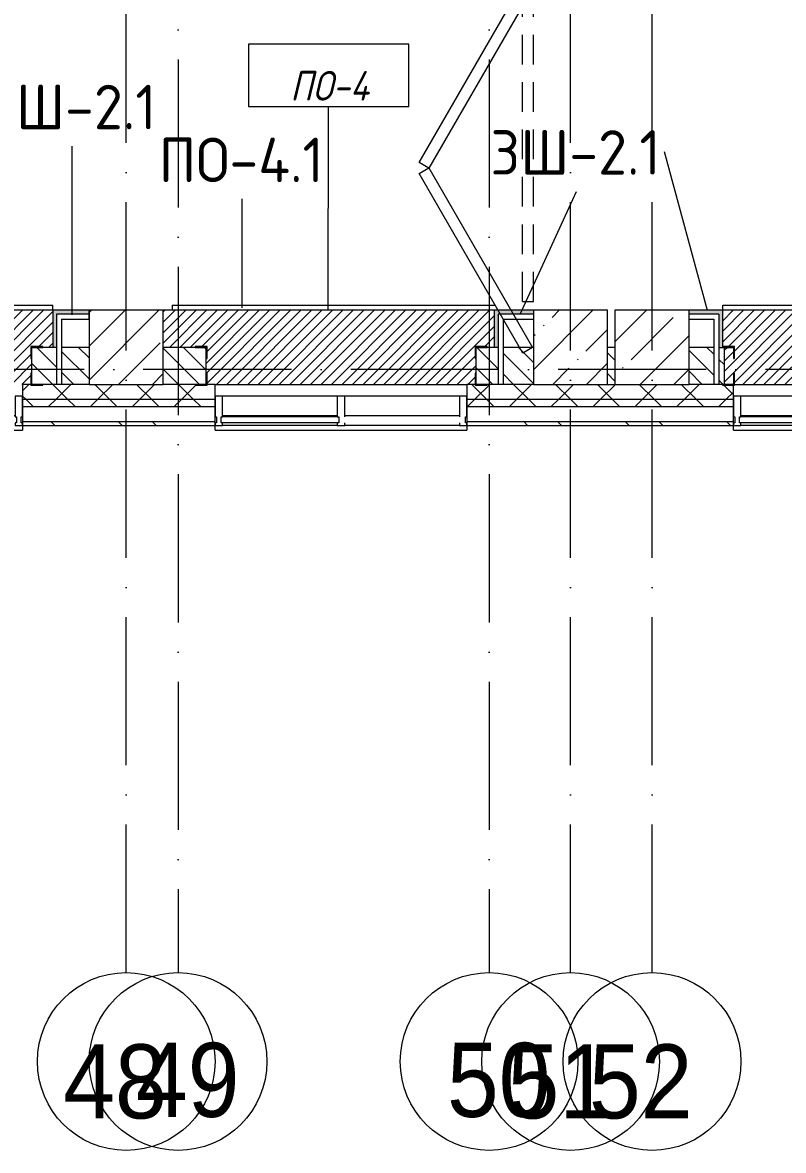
# Model space of a CAD drawing. Header units: millimetres. Extents: x -6467 to 106027, y -7090 to 195095.
# Drawn here: x 67900 to 73037, y -7090 to 523 of the extents above; entities that cross this region are included whole.
import ezdxf

# ---------------------------------------------------------------- set-up
doc = ezdxf.new("R2010")
doc.units = ezdxf.units.MM
doc.linetypes.add('200_ШТРИХ__ш1_п0_6_', pattern=[320, 200, -120])
doc.linetypes.add('50_200_ШТРИХ_1Т_ш5_п1_п1_', pattern=[1400, 1000, -200, 0, -200])
for name, color, linetype, lineweight in [('A-DOOR-2', 7, 'Continuous', 5), ('A-DOOR-3', 7, '200_ШТРИХ__ш1_п0_6_', 5), ('A-DOOR-FRAM', 7, 'Continuous', 9), ('A-FLOR', 7, 'Continuous', 9), ('A-FLOR-IDEN', 7, 'Continuous', 9), ('A-GLAZ', 7, 'Continuous', 5), ('A-GLAZ-CWMG', 7, 'Continuous', 9), ('A-GLAZ-CWMG-1', 7, 'Continuous', 20), ('A-WALL', 7, 'Continuous', 5), ('A-WALL-FNSH-1', 7, 'Continuous', 5), ('A-WALL-IDEN', 7, 'Continuous', 9), ('I-WALL', 7, 'Continuous', 5), ('S-COLS', 7, 'Continuous', 9), ('S-COLS-1', 7, 'Continuous', 5)]:
    doc.layers.add(name, color=color, linetype=linetype, lineweight=lineweight)
for name, color, linetype, lineweight, true_color in [('A-FLOR-PATT-1', 7, 'Continuous', 5, 0xd61c12), ('A-GENM-1', 7, 'Continuous', 9, 0xaaaaaa), ('A-GENM-2', 7, 'Continuous', 20, 0xaaaaaa), ('A-WALL-1', 7, 'Continuous', 5, 0x77b143), ('A-WALL-3', 7, 'Continuous', 5, 0x787878), ('Оси-1', 7, 'Continuous', 20, 0xaaaaaa), ('Оси-2', 7, 'Continuous', 9, 0xaaaaaa), ('Оси-3', 7, '50_200_ШТРИХ_1Т_ш5_п1_п1_', 9, 0xaaaaaa)]:
    doc.layers.add(name, color=color, linetype=linetype, lineweight=lineweight, true_color=true_color)
doc.styles.add('Arial', font='arial.ttf', dxfattribs={"width": 0.9, "height": 500})
doc.styles.add('GOST Common', font='', dxfattribs={"height": 300})
doc.styles.add('GOST Common_I', font='', dxfattribs={"width": 0.9, "height": 200})
doc.styles.get('GOST Common').set_extended_font_data('GOST Common')
doc.styles.get('GOST Common_I').set_extended_font_data('GOST Common', italic=True)
pattern_1 = [(45, (0, 0), (-141.42136, 141.42136), []), (135, (0, 0), (-141.42136, -141.42136), [])]

# ---------------------------------------------------------------- blocks, each defined once
blk = doc.blocks.new('BSC_Колонна _Прямоугольная - 500х500-V65-АИ_План этажа Радиаторы_2')
at = {"layer": 'S-COLS-1'}
h = blk.add_hatch(dxfattribs=at)
h.set_pattern_fill('FP_93', color=256, style=0, pattern_type=2)
h.set_pattern_definition([(45, (-71600, 1668.96), (-228.0985, 228.0985), []), (45, (-71371.9, 1668.96), (-228.0985, 228.0985), [403.225, -80.645, 6.706, -73.939])])
h.paths.add_polyline_path([(-250, -250), (250, -250), (250, 250), (-250, 250), (-250, -50.9)])
for p, q in [((250, 250), (-250, 250)), ((-250, 250), (-250, -250)), ((250, -250), (250, 250)), ((-250, -250), (250, -250))]:
    blk.add_line(p, q, dxfattribs=at)
blk = doc.blocks.new('BSC_Колонна _Прямоугольная - 500х500-V67-АИ_План этажа Радиаторы_2')
at = {"layer": 'S-COLS-1'}
h = blk.add_hatch(dxfattribs=at)
h.set_pattern_fill('FP_95', color=256, style=0, pattern_type=2)
h.set_pattern_definition([(45, (-68600, 1668.96), (-228.0985, 228.0985), []), (45, (-68371.9, 1668.96), (-228.0985, 228.0985), [403.225, -80.645, 6.706, -73.939])])
h.paths.add_polyline_path([(-162.1, -250), (250, -250), (250, 250), (-250, 250), (-250, -250)])
for p, q in [((250, 250), (-250, 250)), ((-250, 250), (-250, -250)), ((250, -250), (250, 250)), ((-250, -250), (250, -250))]:
    blk.add_line(p, q, dxfattribs=at)
blk = doc.blocks.new('Прямоугольный импост - Импост структурный с накладкой - 180мм-22437098-АИ_План этажа Радиаторы_2')
at = {"layer": 'A-GLAZ-CWMG-1'}
for p, q in [((-50, 0), (-50, 17)), ((-50, 17), (0, 17)), ((-40, 0), (-50, 0)), ((-40, -40), (-40, 0)), ((0, 0), (-10, 0)), ((-10, 0), (-10, -40)), ((0, 17), (0, 0)), ((-50, -180), (-50, -40)), ((-50, -40), (-40, -40)), ((-10, -40), (0, -40)), ((0, -40), (0, -180)), ((0, -180), (-50, -180))]:
    blk.add_line(p, q, dxfattribs=at)
blk = doc.blocks.new('Прямоугольный импост - Импост структурный с накладкой - 180мм-22437111-АИ_План этажа Радиаторы_2')
at = {"layer": 'A-GLAZ-CWMG-1'}
for p, q in [((-50, 0), (-50, 17)), ((-50, 17), (0, 17)), ((0, 0), (-10, 0)), ((-10, 0), (-10, -40)), ((0, 17), (0, 0)), ((-50, -180), (-50, -40)), ((-10, -40), (0, -40)), ((0, -40), (0, -180)), ((0, -180), (-50, -180))]:
    blk.add_line(p, q, dxfattribs=at)
blk = doc.blocks.new('Прямоугольный импост - Импост структурный с накладкой - 180мм-V234-АИ_План этажа Радиаторы_2')
at = {"layer": 'A-GLAZ-CWMG'}
for p, q in [((30725, -1999), (29950, -1999)), ((30725, -2139), (29950, -2139)), ((30725, -2179), (29950, -2179)), ((30725, -2196), (29950, -2196))]:
    blk.add_line(p, q, dxfattribs=at)
blk = doc.blocks.new('Прямоугольный импост - Импост структурный с накладкой - 180мм-V232-АИ_План этажа Радиаторы_2')
at = {"layer": 'A-GLAZ-CWMG'}
for p, q in [((6637, 55111), (5862, 55111)), ((6637, 54914), (5862, 54914))]:
    blk.add_line(p, q, dxfattribs=at)
blk = doc.blocks.new('Прямоугольный импост - Импост структурный с накладкой - 180мм-V237-АИ_План этажа Радиаторы_2')
at = {"layer": 'A-GLAZ-CWMG-1'}
for p, q in [((-25, 0), (-25, 17)), ((-25, 17), (25, 17)), ((-15, 0), (-25, 0)), ((-15, -40), (-15, 0)), ((25, 17), (25, 0)), ((-25, -180), (-25, -40)), ((-25, -40), (-15, -40)), ((25, -40), (25, -180)), ((25, -180), (-25, -180))]:
    blk.add_line(p, q, dxfattribs=at)
blk = doc.blocks.new('Прямоугольный импост - Импост структурный с накладкой - 180мм-22437157-АИ_План этажа Радиаторы_2')
at = {"layer": 'A-GLAZ-CWMG-1'}
for p, q in [((0, 17), (-50, 17)), ((-50, 17), (-50, 0)), ((-50, 0), (-40, 0)), ((-40, 0), (-40, -40)), ((-10, -40), (-10, 0)), ((-10, 0), (0, 0)), ((0, 0), (0, 17)), ((-40, -40), (-50, -40)), ((-50, -40), (-50, -180)), ((0, -40), (-10, -40)), ((0, -180), (0, -40)), ((-50, -180), (0, -180))]:
    blk.add_line(p, q, dxfattribs=at)
blk = doc.blocks.new('Прямоугольный импост - Импост структурный с накладкой - 180мм-22703090-АИ_План этажа Радиаторы_2')
at = {"layer": 'A-GLAZ-CWMG'}
for p, q in [((73530.6, -1999), (72750, -1999)), ((73530.6, -2139), (72750, -2139)), ((73530.6, -2179), (72750, -2179)), ((73530.6, -2196), (72750, -2196))]:
    blk.add_line(p, q, dxfattribs=at)
blk = doc.blocks.new('BSC_Колонна _Прямоугольная - 500х500-V279-АИ_План этажа Радиаторы_2')
at = {"layer": 'S-COLS-1'}
h = blk.add_hatch(dxfattribs=at)
h.set_pattern_fill('FP_175', color=256, style=0, pattern_type=2)
h.set_pattern_definition([(45, (-72150, 1668.96), (-228.0985, 228.0985), []), (45, (-71921.9, 1668.96), (-228.0985, 228.0985), [403.225, -80.645, 6.706, -73.939])])
h.paths.add_polyline_path([(-250, -250), (250, -250), (250, 250), (-250, 250), (-250, -50.9)])
for p, q in [((250, 250), (-250, 250)), ((-250, 250), (-250, -250)), ((250, -250), (250, 250)), ((-250, -250), (250, -250))]:
    blk.add_line(p, q, dxfattribs=at)
blk = doc.blocks.new('DOR__перегородка__Прямоугольная - Вн_ДПГ_7150х3600h-21550241-АИ_План этажа Радиаторы_2')
at = {"layer": 'A-DOOR-3'}
for p, q in [((6775.2, 1474.2), (7150, 1474.2)), ((6775.2, 1474.2), (6775.2, 287.5)), ((6850.2, 1474.2), (6850.2, 244.2)), ((6925.2, 1474.2), (6925.2, 200.9)), ((7000.2, 1474.2), (7000.2, 157.6)), ((7075.2, 1474.2), (7075.2, 114.3)), ((7150, 1474.2), (7150, 0)), ((6775.2, 200.9), (6775.2, 75)), ((6850.2, 157.6), (6850.2, 75)), ((6925.2, 114.3), (6925.2, 75)), ((0, 75), (0, 0)), ((0, 75), (1994.5, 75)), ((0, 0), (6940, 0)), ((2144.5, 75), (2156.7, 75)), ((2306.7, 75), (4493.8, 75)), ((4643.8, 75), (4655, 75)), ((4805, 75), (6993.2, 75)), ((7143.2, 75), (7150, 75))]:
    blk.add_line(p, q, dxfattribs=at)
at = {"layer": 'A-DOOR-FRAM'}
for p, q in [((-348.4, 71.7), (863.9, 771.8)), ((863.9, 771.8), (901.5, 706.9)), ((900.4, 706.9), (937.9, 771.8)), ((937.9, 771.8), (2150.3, 71.7)), ((2150.9, 71.7), (3363.3, 771.8)), ((3363.3, 771.8), (3400.8, 706.9)), ((3399.7, 706.9), (3437.3, 771.8)), ((3437.3, 771.8), (4649.6, 71.7)), ((4649.2, 71.7), (5861.6, 771.8)), ((5861.6, 771.8), (5899.1, 706.9)), ((5899.1, 706.9), (5936.6, 771.8)), ((5936.6, 771.8), (7148.9, 71.7)), ((901.5, 706.9), (-310.9, 6.7)), ((2112.7, 6.7), (900.4, 706.9)), ((3400.8, 706.9), (2188.4, 6.7)), ((4612.1, 6.7), (3399.7, 706.9)), ((5899.1, 706.9), (4686.7, 6.7)), ((7111.4, 6.7), (5899.1, 706.9)), ((-310.9, 6.7), (-348.4, 71.7)), ((2150.3, 71.7), (2112.7, 6.7)), ((2188.4, 6.7), (2150.9, 71.7)), ((4649.6, 71.7), (4612.1, 6.7)), ((4686.7, 6.7), (4649.2, 71.7)), ((7148.9, 71.7), (7111.4, 6.7))]:
    blk.add_line(p, q, dxfattribs=at)
blk = doc.blocks.new('Фахверк _газобетон торцы_301 - Фахверк _газобетон торцы_-25573040-АИ_План этажа Радиаторы_2')
at = {"layer": 'A-GENM-2'}
for p, q in [((89406, 11134.7), (89325, 11134.7)), ((89325, 11134.7), (89325, 11128.7)), ((89325, 11128.7), (89400, 11128.7)), ((89400, 11128.7), (89400, 11053.7)), ((89406, 11053.7), (89406, 11134.7)), ((89400, 11053.7), (89406, 11053.7)), ((89400, 10953.7), (89400, 10878.7)), ((89406, 10953.7), (89400, 10953.7)), ((89406, 10872.7), (89406, 10953.7)), ((89400, 10878.7), (89325, 10878.7)), ((89325, 10878.7), (89325, 10872.7)), ((89325, 10872.7), (89406, 10872.7))]:
    blk.add_line(p, q, dxfattribs=at)
blk = doc.blocks.new('Фахверк _газобетон торцы_302 - Фахверк _газобетон торцы_-25573060-АИ_План этажа Радиаторы_2')
at = {"layer": 'A-GENM-2'}
for p, q in [((89406, 11134.7), (89325, 11134.7)), ((89325, 11134.7), (89325, 11128.7)), ((89325, 11128.7), (89400, 11128.7)), ((89400, 11128.7), (89400, 11053.7)), ((89406, 11053.7), (89406, 11134.7)), ((89400, 11053.7), (89406, 11053.7)), ((89400, 10953.7), (89400, 10878.7)), ((89406, 10953.7), (89400, 10953.7)), ((89406, 10872.7), (89406, 10953.7)), ((89400, 10878.7), (89325, 10878.7)), ((89325, 10878.7), (89325, 10872.7)), ((89325, 10872.7), (89406, 10872.7))]:
    blk.add_line(p, q, dxfattribs=at)
blk = doc.blocks.new('Фахверк _газобетон торцы_303 - Фахверк _газобетон торцы_-25573080-АИ_План этажа Радиаторы_2')
at = {"layer": 'A-GENM-2'}
for p, q in [((89406, 11134.7), (89325, 11134.7)), ((89325, 11134.7), (89325, 11128.7)), ((89325, 11128.7), (89400, 11128.7)), ((89400, 11128.7), (89400, 11053.7)), ((89406, 11053.7), (89406, 11134.7)), ((89400, 11053.7), (89406, 11053.7)), ((89400, 10953.7), (89400, 10878.7)), ((89406, 10953.7), (89400, 10953.7)), ((89406, 10872.7), (89406, 10953.7)), ((89400, 10878.7), (89325, 10878.7)), ((89325, 10878.7), (89325, 10872.7)), ((89325, 10872.7), (89406, 10872.7))]:
    blk.add_line(p, q, dxfattribs=at)
blk = doc.blocks.new('Фахверк _газобетон торцы_304 - Фахверк _газобетон торцы_-25573100-АИ_План этажа Радиаторы_2')
at = {"layer": 'A-GENM-2'}
for p, q in [((89406, 11134.7), (89325, 11134.7)), ((89325, 11134.7), (89325, 11128.7)), ((89325, 11128.7), (89400, 11128.7)), ((89400, 11128.7), (89400, 11053.7)), ((89406, 11053.7), (89406, 11134.7)), ((89400, 11053.7), (89406, 11053.7)), ((89400, 10953.7), (89400, 10878.7)), ((89406, 10953.7), (89400, 10953.7)), ((89406, 10872.7), (89406, 10953.7)), ((89400, 10878.7), (89325, 10878.7)), ((89325, 10878.7), (89325, 10872.7)), ((89325, 10872.7), (89406, 10872.7))]:
    blk.add_line(p, q, dxfattribs=at)
blk = doc.blocks.new('Отлив_СКБ - Отлив витража-25810986-АИ_План этажа Радиаторы_2')
at = {"layer": 'A-GLAZ'}
for p, q in [((0, 67.4), (0, 100)), ((1700, 100), (0, 100)), ((1700, 100), (1700, 67.4)), ((50, 2), (1650, 2)), ((1650, 0), (50, 0))]:
    blk.add_line(p, q, dxfattribs=at)
blk = doc.blocks.new('Отлив_СКБ - Отлив витража-V387-АИ_План этажа Радиаторы_2')
at = {"layer": 'A-GLAZ'}
for p, q in [((0, 67.4), (0, 100)), ((1700, 100), (0, 100)), ((1700, 100), (1700, 67.4)), ((50, 2), (825, 2)), ((875, 2), (1650, 2)), ((825, 0), (50, 0)), ((1650, 0), (875, 0))]:
    blk.add_line(p, q, dxfattribs=at)
blk = doc.blocks.new('Отлив_СКБ - Отлив витража-V410-АИ_План этажа Радиаторы_2')
at = {"layer": 'A-GLAZ'}
for p, q in [((0, 67.4), (0, 100)), ((7700, 100), (0, 100)), ((7700, 100), (7700, 67.4)), ((50, 2), (830.6, 2)), ((880.6, 2), (1686.1, 2)), ((1736.1, 2), (2541.7, 2)), ((2591.7, 2), (3397.2, 2)), ((3447.2, 2), (4252.8, 2)), ((4302.8, 2), (5108.3, 2)), ((5158.3, 2), (5963.9, 2)), ((6013.9, 2), (6819.4, 2)), ((6869.4, 2), (7650, 2)), ((830.6, 0), (50, 0)), ((1686.1, 0), (880.6, 0)), ((2541.7, 0), (1736.1, 0)), ((3397.2, 0), (2591.7, 0)), ((4252.8, 0), (3447.2, 0)), ((5108.3, 0), (4302.8, 0)), ((5963.9, 0), (5158.3, 0)), ((6819.4, 0), (6013.9, 0)), ((7650, 0), (6869.4, 0))]:
    blk.add_line(p, q, dxfattribs=at)
blk = doc.blocks.new('Ось сетки - Круг_Ø6_00__ISO-2_5_0_9K_-17386508-АИ_План этажа Радиаторы_2')
at = {"layer": 'Оси-1'}
blk.add_circle((0, 0), 3, dxfattribs=at)
blk = doc.blocks.new('AAR_СКБ_Марка_Перекрытия_1 мм - Марка пола-27961726-АИ_План этажа Радиаторы_2')
at = {"layer": 'A-FLOR-IDEN'}
for p, q in [((2.723, 2.101), (-2.69, 2.101)), ((-2.69, 2.101), (-2.69, 0)), ((2.723, 0), (2.723, 2.101)), ((-2.69, 0), (2.723, 0))]:
    blk.add_line(p, q, dxfattribs=at)

msp = doc.modelspace()

# ---------------------------------------------------------------- hatches: boundary and pattern name
at = {"layer": 'A-FLOR-PATT-1'}
h = msp.add_hatch(dxfattribs=at)
h.set_pattern_fill('FP_280', color=256, style=0, pattern_type=2)
h.set_pattern_definition([(45, (65600, -1668.96), (-35.3553, 35.3553), [])])
h.paths.add_polyline_path([(67607.4, -1919), (67955.4, -1919), (67955.4, -1844), (67960.4, -1844), (67960.4, -1744), (67955.4, -1744), (67955.4, -1663), (68036.4, -1663), (68036.4, -1669), (68104, -1669), (68104, -1419), (62850, -1419), (62850, -1669), (63066.4, -1669), (63066.4, -1663), (63147.4, -1663), (63147.4, -1744), (63141.4, -1744), (63141.4, -1844), (63147.4, -1844), (63147.4, -1919), (64955.4, -1918.1), (64955.4, -1844), (64960.4, -1844), (64960.4, -1744), (64955.4, -1744), (64955.4, -1663), (65036.4, -1663), (65036.4, -1669), (66066.4, -1669), (66066.4, -1663), (66147.4, -1663), (66147.4, -1744), (66141.4, -1744), (66141.4, -1844), (66147.4, -1844), (66147.4, -1919), (66776.9, -1919)])
h = msp.add_hatch(dxfattribs=at)
h.set_pattern_fill('FP_281', color=256, style=0, pattern_type=2)
h.set_pattern_definition([(45, (70095.224, -1668.96), (-35.3553, 35.3553), [])])
h.paths.add_polyline_path([(70929.4, -1919), (70955.4, -1918.3), (70955.4, -1844), (70960.4, -1844), (70960.4, -1744), (70955.4, -1744), (70955.4, -1663), (71036.4, -1663), (71036.4, -1669), (71085.2, -1669), (71085.2, -1419), (68850, -1419), (68850, -1670.8), (69140.4, -1670.8), (69141.4, -1844), (69147.4, -1844), (69147.4, -1919), (70900, -1919)])
h.paths.add_polyline_path([(69147.4, -1744), (69141.4, -1744), (69140.4, -1669), (69066.4, -1669), (69066.4, -1663), (69147.4, -1663), (69147.4, -1719.8)])
h = msp.add_hatch(dxfattribs=at)
h.set_pattern_fill('FP_282', color=256, style=0, pattern_type=2)
h.set_pattern_definition([(45, (73650, -1668.96), (-35.3553, 35.3553), [])])
h.paths.add_polyline_path([(72706, -1919), (74900, -1919), (74900, -1419), (72627.2, -1419), (72627.8, -1663), (72706, -1663), (72706, -1744), (72700, -1744), (72700, -1669), (72640, -1669), (72640, -1919), (72700, -1919), (72700, -1844), (72706, -1844), (72706, -1918.6)])
at = {"layer": 'A-WALL'}
h = msp.add_hatch(dxfattribs=at)
h.set_pattern_fill('FP_125', color=256, style=0, pattern_type=2)
h.set_pattern_definition(pattern_1)
h.paths.add_polyline_path([(99166.3, -2019), (101250, -2019), (101250, -1919), (92065.3, -1919), (92065.3, -2019), (95844.3, -2019)])
h.paths.add_polyline_path([(90365.3, -2019), (90365.3, -1919), (82525, -1919), (82525, -2019), (90030.8, -2019)])
h.paths.add_polyline_path([(81400, -2019), (81675, -2019), (81675, -1919), (80400, -1919), (80400, -2019), (81310.6, -2019)])
h.paths.add_polyline_path([(70900, -2019), (72700, -2019), (72700, -1919), (70900, -1919)])
h.paths.add_polyline_path([(69200, -2019), (69200, -1919), (67900, -1919), (67900, -2019), (68853.1, -2019)])
h.paths.add_polyline_path([(66200, -2019), (66200, -1919), (64900, -1919), (64900, -2019), (65946.4, -2019)])
h.paths.add_polyline_path([(63039.6, -2019), (63200, -2019), (63200, -1919), (61900, -1919), (61900, -2019), (62624.4, -2019)])
h.paths.add_polyline_path([(57200, -2019), (57200, -1919), (55900, -1919), (55900, -2019), (56810.9, -2019)])
h.paths.add_polyline_path([(58900, -2019), (60200, -2019), (60200, -1919), (58900, -1919)])
h.paths.add_polyline_path([(52900, -2019), (54200, -2019), (54200, -1919), (52900, -1919)])
h.paths.add_polyline_path([(50997.4, -2019), (51200, -2019), (51200, -1919), (49900, -1919), (49900, -2019), (50166.9, -2019)])
h.paths.add_polyline_path([(46900, -2019), (48200, -2019), (48200, -1919), (46900, -1919)])
h.paths.add_polyline_path([(45183.9, -2019), (45200, -2019), (45200, -1919), (43900, -1919), (43900, -2019), (44353.4, -2019)])
h.paths.add_polyline_path([(41861.9, -2019), (42200, -2019), (42200, -1919), (40900, -1919), (40900, -2019), (41031.4, -2019)])
h.paths.add_polyline_path([(38539.9, -2019), (39200, -2019), (39200, -1919), (37600, -1919), (37600, -2019), (37709.4, -2019)])
h.paths.add_polyline_path([(34600, -2019), (35900, -2019), (35900, -1919), (34600, -1919)])
h.paths.add_polyline_path([(31895.9, -2019), (32900, -2019), (32900, -1919), (31600, -1919), (31600, -2019)])
h.paths.add_polyline_path([(29900, -2019), (29900, -1919), (28790, -1919), (28790, -2019), (29819.7, -2019)])
h.paths.add_polyline_path([(25667.2, -2019), (26900, -2019), (26900, -1919), (25600, -1919), (25600, -2019)])
h.paths.add_polyline_path([(23900, -2019), (23900, -1919), (22600, -1919), (22600, -2019), (23590.9, -2019)])
h.paths.add_polyline_path([(20268.9, -2019), (20900, -2019), (20900, -1919), (19600, -1919), (19600, -2019), (19853.7, -2019)])
h.paths.add_polyline_path([(14870.7, -2019), (14960, -2019), (14960, -1919), (13660, -1919), (13660, -2019), (14455.5, -2019)])
h.paths.add_polyline_path([(16660, -2019), (17900, -2019), (17900, -1919), (16660, -1919)])
h.paths.add_polyline_path([(12785, -2019), (12785, -1919), (7325.3, -1919), (7325.3, -2019), (12379.2, -2019)])
h.paths.add_polyline_path([(2828.5, -2019), (6450.3, -2019), (6450.3, -1919), (-2550, -1919), (-2550, -2019), (-493.5, -2019)])
h = msp.add_hatch(dxfattribs=at)
h.set_pattern_fill('FP_125', color=256, style=0, pattern_type=2)
h.set_pattern_definition(pattern_1)
h.paths.add_polyline_path([(99166.3, -2069), (101350, -2069), (101350, -2019), (92065.3, -2019), (92065.3, -2069), (95844.3, -2069)])
h.paths.add_polyline_path([(89200.3, -2069), (90365.3, -2069), (90365.3, -2019), (82525, -2019), (82525, -2069), (87539.3, -2069)])
h.paths.add_polyline_path([(81675, -2069), (81675, -2019), (80400, -2019), (80400, -2069), (81310.6, -2069)])
h.paths.add_polyline_path([(72590.4, -2069), (72700, -2069), (72700, -2019), (70900, -2019), (70900, -2069), (71759.9, -2069)])
h.paths.add_polyline_path([(68853.1, -2069), (69200, -2069), (69200, -2019), (67900, -2019), (67900, -2069), (68437.9, -2069)])
h.paths.add_polyline_path([(65946.4, -2069), (66200, -2069), (66200, -2019), (64900, -2019), (64900, -2069), (65115.9, -2069)])
h.paths.add_polyline_path([(62209.1, -2069), (63200, -2069), (63200, -2019), (61900, -2019), (61900, -2069)])
h.paths.add_polyline_path([(57200, -2069), (57200, -2019), (55900, -2019), (55900, -2069), (56810.9, -2069)])
h.paths.add_polyline_path([(58900, -2069), (60200, -2069), (60200, -2019), (58900, -2019)])
h.paths.add_polyline_path([(50997.4, -2069), (51200, -2069), (51200, -2019), (49900, -2019), (49900, -2069), (50166.9, -2069)])
h.paths.add_polyline_path([(53904.1, -2069), (54200, -2069), (54200, -2019), (52900, -2019), (52900, -2069), (53488.9, -2069)])
h.paths.add_polyline_path([(48200, -2069), (48200, -2019), (46900, -2019), (46900, -2069), (47675.4, -2069)])
h.paths.add_polyline_path([(42200, -2069), (42200, -2019), (40900, -2019), (40900, -2069), (41861.9, -2069)])
h.paths.add_polyline_path([(45183.9, -2069), (45200, -2069), (45200, -2019), (43900, -2019), (43900, -2069), (44353.4, -2069)])
h.paths.add_polyline_path([(39200, -2069), (39200, -2019), (37600, -2019), (37600, -2069), (38955.2, -2069)])
h.paths.add_polyline_path([(35900, -2069), (35900, -2019), (34600, -2019), (34600, -2069), (35217.9, -2069)])
h.paths.add_polyline_path([(31895.9, -2069), (32900, -2069), (32900, -2019), (31600, -2019), (31600, -2069)])
h.paths.add_polyline_path([(26497.7, -2069), (26900, -2069), (26900, -2019), (25600, -2019), (25600, -2069), (26082.4, -2069)])
h.paths.add_polyline_path([(28989.2, -2069), (29900, -2069), (29900, -2019), (28790, -2019), (28790, -2069)])
h.paths.add_polyline_path([(23900, -2069), (23900, -2019), (22600, -2019), (22600, -2069), (23590.9, -2069)])
h.paths.add_polyline_path([(19600, -2069), (20900, -2069), (20900, -2019), (19600, -2019)])
h.paths.add_polyline_path([(14870.7, -2069), (14960, -2069), (14960, -2019), (13660, -2019), (13660, -2069), (14455.5, -2069)])
h.paths.add_polyline_path([(16947, -2069), (17900, -2069), (17900, -2019), (16660, -2019), (16660, -2069)])
h.paths.add_polyline_path([(10303, -2069), (12785, -2069), (12785, -2019), (7325.3, -2019), (7325.3, -2069), (9472.5, -2069)])
h.paths.add_polyline_path([(5735.2, -2069), (6450.3, -2069), (6450.3, -2019), (-2600, -2019), (-2600, -2069), (5320, -2069)])
at = {"layer": 'A-WALL-1'}
for points in [[(68129, -1669), (68129, -1419), (68104, -1419), (68104, -1669)], [(68349, -1444), (68349, -1419), (68129, -1419), (68129, -1444), (68164, -1444)], [(71110.2, -1669), (71110.2, -1419), (71085.2, -1419), (71085.2, -1669)], [(71350, -1444), (71350, -1419), (71110.2, -1419), (71110.2, -1444), (71145.2, -1444)], [(72602.2, -1444), (72627.2, -1444), (72627.2, -1419), (72400, -1419), (72400, -1444), (72590.4, -1444)], [(72627.2, -1669), (72627.2, -1444), (72602.2, -1444), (72602.2, -1669)]]:
    msp.add_hatch(color=256, dxfattribs=at).paths.add_polyline_path(points)
at = {"layer": 'A-WALL-3'}
h = msp.add_hatch(dxfattribs=at)
h.set_pattern_fill('FP_124', color=256, style=0, pattern_type=2)
h.set_pattern_definition([(135, (0, 0), (-342.1478, -342.1478), []), (135, (228.1, 0), (-342.1478, -342.1478), [])])
h.paths.add_polyline_path([(101400, -2196), (101500, -2196), (101500, -2169), (92065.3, -2169), (92065.3, -2196), (101350, -2196)])
h.paths.add_polyline_path([(90365.3, -2196), (90365.3, -2169), (82525, -2169), (82525, -2196), (90030.8, -2196)])
h.paths.add_polyline_path([(81675, -2196), (81675, -2169), (80400, -2169), (80400, -2196), (81310.6, -2196)])
h.paths.add_polyline_path([(71759.9, -2196), (72700, -2196), (72700, -2169), (70900, -2169), (70900, -2196), (70929.4, -2196)])
h.paths.add_polyline_path([(68853.1, -2196), (69200, -2196), (69200, -2169), (67900, -2169), (67900, -2196), (68437.9, -2196)])
h.paths.add_polyline_path([(65946.4, -2196), (66200, -2196), (66200, -2169), (64900, -2169), (64900, -2196), (65115.9, -2196)])
h.paths.add_polyline_path([(62209.1, -2196), (63200, -2196), (63200, -2169), (61900, -2169), (61900, -2196)])
h.paths.add_polyline_path([(55900, -2196), (57200, -2196), (57200, -2169), (55900, -2169)])
h.paths.add_polyline_path([(60200, -2196), (60200, -2169), (58900, -2169), (58900, -2196), (60132.9, -2196)])
h.paths.add_polyline_path([(52900, -2196), (54200, -2196), (54200, -2169), (52900, -2169)])
h.paths.add_polyline_path([(50997.4, -2196), (51200, -2196), (51200, -2169), (49900, -2169), (49900, -2196), (50166.9, -2196)])
h.paths.add_polyline_path([(48200, -2196), (48200, -2169), (46900, -2169), (46900, -2196), (47675.4, -2196)])
h.paths.add_polyline_path([(45183.9, -2196), (45200, -2196), (45200, -2169), (43900, -2169), (43900, -2196), (44353.4, -2196)])
h.paths.add_polyline_path([(41031.4, -2196), (42200, -2196), (42200, -2169), (40900, -2169), (40900, -2196)])
h.paths.add_polyline_path([(38955.2, -2196), (39200, -2196), (39200, -2169), (37600, -2169), (37600, -2196), (38539.9, -2196)])
h.paths.add_polyline_path([(35217.9, -2196), (35900, -2196), (35900, -2169), (34600, -2169), (34600, -2196), (34802.7, -2196)])
h.paths.add_polyline_path([(32726.4, -2196), (32900, -2196), (32900, -2169), (31600, -2169), (31600, -2196), (31895.9, -2196)])
h.paths.add_polyline_path([(29819.7, -2196), (29900, -2196), (29900, -2169), (28790, -2169), (28790, -2196), (29404.4, -2196)])
h.paths.add_polyline_path([(23900, -2196), (23900, -2169), (22600, -2169), (22600, -2196), (23590.9, -2196)])
h.paths.add_polyline_path([(26082.4, -2196), (26900, -2196), (26900, -2169), (25600, -2169), (25600, -2196), (25667.2, -2196)])
h.paths.add_polyline_path([(19600, -2196), (20900, -2196), (20900, -2169), (19600, -2169)])
h.paths.add_polyline_path([(14455.5, -2196), (14960, -2196), (14960, -2169), (13660, -2169), (13660, -2196), (14040.2, -2196)])
h.paths.add_polyline_path([(17777.5, -2196), (17900, -2196), (17900, -2169), (16660, -2169), (16660, -2196), (16947, -2196)])
h.paths.add_polyline_path([(11964, -2196), (12785, -2196), (12785, -2169), (7325.3, -2169), (7325.3, -2196), (11133.5, -2196)])
h.paths.add_polyline_path([(5735.2, -2196), (6450.3, -2196), (6450.3, -2169), (-2727, -2169), (-2727, -2196), (5320, -2196)])
at = {"layer": 'I-WALL'}
h = msp.add_hatch(dxfattribs=at)
h.set_pattern_fill('FP_2', color=256, style=0, pattern_type=2)
h.set_pattern_definition([(135, (0, 0), (-70.71068, -70.71068), [])])
h.paths.add_polyline_path([(80895.3, -1919), (80900, -1919), (80900, -1669), (80460, -1669), (80460, -1919), (80480.1, -1919)])
h.paths.add_polyline_path([(71850, -1919), (71900, -1919), (71900, -1669), (71850, -1669), (71850, -1795)])
h.paths.add_polyline_path([(71110.2, -1919), (71110.2, -1669), (70960.4, -1670.8), (70960.4, -1919)])
h.paths.add_polyline_path([(72400, -1919), (72567.2, -1919), (72567.2, -1669), (72400, -1669), (72400, -1719.8)])
h.paths.add_polyline_path([(71350, -1919), (71350, -1669), (71145.2, -1669), (71145.2, -1919)])
h.paths.add_polyline_path([(72602.2, -1919), (72640, -1919), (72640, -1669), (72602.2, -1669), (72602.2, -1719.8)])
h.paths.add_polyline_path([(69140.4, -1919), (69140.4, -1670.8), (68850, -1670.8), (68850, -1919), (68853.1, -1919)])
h.paths.add_polyline_path([(68129, -1919), (68129, -1669), (67960.4, -1669), (67960.4, -1919), (68022.6, -1919)])
h.paths.add_polyline_path([(68350, -1919), (68350, -1669), (68164, -1669), (68164, -1919)])
h.paths.add_polyline_path([(65946.4, -1919), (66140.4, -1919), (66140.4, -1669), (64960.4, -1669), (64960.4, -1919), (65115.9, -1919)])
h.paths.add_polyline_path([(62850, -1919), (63140.4, -1919), (63140.4, -1669), (62850, -1669), (62850, -1730.5)])
h.paths.add_polyline_path([(62209.1, -1919), (62350, -1919), (62350, -1669), (61960.4, -1669), (61960.4, -1919)])
h.paths.add_polyline_path([(59850, -1919), (60017.2, -1919), (60017.2, -1669), (59850, -1669), (59850, -1719.8)])
h.paths.add_polyline_path([(60052.2, -1919), (60140.4, -1919), (60140.4, -1669), (60052.2, -1669), (60052.2, -1719.8)])
h.paths.add_polyline_path([(55980.4, -1919), (57140.4, -1919), (57140.4, -1669), (55960.4, -1669), (55960.4, -1919)])
h.paths.add_polyline_path([(59350, -1919), (59350, -1669), (59160, -1669), (59160, -1919), (59302.4, -1919)])
h.paths.add_polyline_path([(58960.4, -1919), (59125, -1919), (59125, -1669), (58960.4, -1669), (58960.4, -1719.8)])
h.paths.add_polyline_path([(53164, -1919), (53350, -1919), (53350, -1669), (53164, -1669), (53164, -1719.8)])
h.paths.add_polyline_path([(50350, -1919), (50350, -1669), (50164, -1669), (50164, -1919), (50166.9, -1919)])
h.paths.add_polyline_path([(50129, -1919), (50129, -1669), (49960.4, -1669), (49960.4, -1919)])
h.paths.add_polyline_path([(53073.6, -1919), (53129, -1919), (53129, -1669), (52960.4, -1669), (52960.4, -1919)])
h.paths.add_polyline_path([(53904.1, -1919), (54010, -1919), (54010, -1669), (53850, -1669), (53850, -1919)])
h.paths.add_polyline_path([(54140.4, -1919), (54140.4, -1669), (54045, -1669), (54045, -1919)])
h.paths.add_polyline_path([(51140.4, -1919), (51140.4, -1669), (50850, -1669), (50850, -1919), (50997.4, -1919)])
h.paths.add_polyline_path([(45140.4, -1919), (45140.4, -1669), (45067.3, -1669), (45067.3, -1919)])
h.paths.add_polyline_path([(45032.3, -1919), (45032.3, -1669), (44850, -1669), (44850, -1919)])
h.paths.add_polyline_path([(47675.4, -1919), (48140.4, -1919), (48140.4, -1669), (46960.4, -1669), (46960.4, -1919)])
h.paths.add_polyline_path([(39140.4, -1919), (39140.4, -1669), (39052.2, -1669), (39052.2, -1919)])
h.paths.add_polyline_path([(38955.2, -1919), (39017.2, -1919), (39017.2, -1669), (38850, -1669), (38850, -1919)])
h.paths.add_polyline_path([(38350, -1919), (38350, -1669), (38300, -1669), (38300, -1919)])
h.paths.add_polyline_path([(41861.9, -1919), (42017.2, -1919), (42017.2, -1669), (41850, -1669), (41850, -1919)])
h.paths.add_polyline_path([(42052.2, -1919), (42139.8, -1919), (42139.8, -1669), (42052.2, -1669), (42052.2, -1719.8)])
h.paths.add_polyline_path([(43959.8, -1919), (44350, -1919), (44350, -1669), (43959.8, -1669), (43959.8, -1719.8)])
h.paths.add_polyline_path([(40960.4, -1919), (41350, -1919), (41350, -1669), (40960.4, -1669), (40960.4, -1719.8)])
h.paths.add_polyline_path([(35300, -1919), (35840.4, -1919), (35840.4, -1669), (35300, -1669), (35300, -1719.8)])
h.paths.add_polyline_path([(34660.4, -1919), (34800, -1919), (34800, -1669), (34660.4, -1669), (34660.4, -1719.8)])
h.paths.add_polyline_path([(37660.4, -1919), (37800, -1919), (37800, -1669), (37660.4, -1669), (37660.4, -1719.8)])
h.paths.add_polyline_path([(29480, -1919), (29480, -1669), (29300, -1669), (29300, -1919), (29404.4, -1919)])
h.paths.add_polyline_path([(31660.4, -1919), (32840.4, -1919), (32840.4, -1669), (31660.4, -1669), (31660.4, -1719.8)])
h.paths.add_polyline_path([(28660.4, -1919), (28800, -1919), (28800, -1669), (28660.4, -1669), (28660.4, -1719.8)])
h.paths.add_polyline_path([(29840.4, -1919), (29840.4, -1669), (29515, -1669), (29515, -1919), (29819.7, -1919)])
h.paths.add_polyline_path([(25800, -1919), (25800, -1669), (25660.4, -1669), (25660.4, -1919), (25667.2, -1919)])
h.paths.add_polyline_path([(26467.2, -1919), (26467.2, -1669), (26300, -1669), (26300, -1919)])
h.paths.add_polyline_path([(26840.4, -1919), (26840.4, -1669), (26502.2, -1669), (26502.2, -1919)])
h.paths.add_polyline_path([(23590.9, -1919), (23840.4, -1919), (23840.4, -1669), (22660.4, -1669), (22660.4, -1919), (22760.4, -1919)])
h.paths.add_polyline_path([(20684.2, -1919), (20840.4, -1919), (20840.4, -1669), (20475, -1669), (20475, -1919)])
h.paths.add_polyline_path([(17840.4, -1919), (17840.4, -1669), (17535, -1669), (17535, -1919), (17777.5, -1919)])
h.paths.add_polyline_path([(20300, -1919), (20440, -1919), (20440, -1669), (20300, -1669), (20300, -1719.8)])
h.paths.add_polyline_path([(19800, -1919), (19800, -1669), (19660.4, -1669), (19660.4, -1919)])
h.paths.add_polyline_path([(14400, -1919), (14400, -1669), (13722.5, -1669), (13722.5, -1919), (14040.2, -1919)])
h.paths.add_polyline_path([(16720.4, -1919), (16800, -1919), (16800, -1669), (16720.4, -1669), (16720.4, -1719.8)])
h.paths.add_polyline_path([(17500, -1919), (17500, -1669), (17300, -1669), (17300, -1919)])
h.paths.add_polyline_path([(12722.5, -1919), (12722.5, -1669), (11094.6, -1669), (11094.6, -1919), (12379.2, -1919)])
h.paths.add_polyline_path([(10900, -1919), (11059.6, -1919), (11059.6, -1669), (10900, -1669), (10900, -1885)])
h.paths.add_polyline_path([(10303, -1919), (10400, -1919), (10400, -1669), (7387.8, -1669), (7387.8, -1919), (9472.5, -1919)])
h.paths.add_polyline_path([(6032.8, -1919), (6387.8, -1919), (6387.8, -1669), (6032.8, -1669), (6032.8, -1719.8)])
h.paths.add_polyline_path([(5800, -1919), (5997.8, -1919), (5997.8, -1669), (5800, -1669), (5800, -1719.8)])

# ---------------------------------------------------------------- linework, layer by layer
at = {"layer": 'A-FLOR'}
for p, q in [((68104, -1419), (62850, -1419)), ((71085.2, -1419), (68850, -1419)), ((74900, -1419), (72627.2, -1419)), ((69200, -1919), (70900, -1919)), ((72706, -1919), (74900, -1919))]:
    msp.add_line(p, q, dxfattribs=at)
at = {"layer": 'A-FLOR-IDEN'}
msp.add_line((69962.8, -1419), (69966.2, -43.2), dxfattribs=at)
at = {"layer": 'A-WALL'}
for p, q in [((62910, -1384), (68104, -1384)), ((68104, -1419), (68104, -1384)), ((68129, -1444), (68129, -1919)), ((68349, -1444), (68129, -1444)), ((68349, -1479), (68349, -1444)), ((68910, -1384), (71091.6, -1384)), ((68910, -1384), (68910, -1419)), ((71110.2, -1444), (71110.2, -1919)), ((71350, -1444), (71110.2, -1444)), ((72602.2, -1444), (72400, -1444)), ((72602.2, -1444), (72602.2, -1919)), ((72627.2, -1384), (74840, -1384)), ((72627.2, -1419), (72627.2, -1384)), ((68164, -1479), (68164, -1919)), ((68164, -1479), (68349, -1479)), ((71145.2, -1479), (71145.2, -1919)), ((71145.2, -1479), (71350, -1479)), ((72400, -1479), (72567.2, -1479)), ((72567.2, -1479), (72567.2, -1919)), ((68129, -1669), (67960.4, -1669)), ((67960.4, -1669), (67960.4, -1919)), ((68350, -1669), (68164, -1669)), ((69140.4, -1670.8), (68850, -1670.8)), ((69140.4, -1919), (69140.4, -1670.8)), ((71025.2, -1670.8), (70960.4, -1670.8)), ((70960.4, -1670.8), (70960.4, -1919)), ((71110.2, -1669), (71025.2, -1669)), ((71025.2, -1669), (71025.2, -1670.8)), ((71350, -1669), (71145.2, -1669)), ((71900, -1669), (71850, -1669)), ((72567.2, -1669), (72400, -1669)), ((72602.2, -1669), (72640, -1669)), ((72640, -1919), (72640, -1669)), ((71850, -1919), (71900, -1919)), ((67900, -2019), (69200, -2019)), ((70900, -2019), (72700, -2019)), ((67900, -2069), (69200, -2069)), ((70900, -2069), (72700, -2069)), ((67900, -2169), (69200, -2169)), ((70900, -2169), (72700, -2169))]:
    msp.add_line(p, q, dxfattribs=at)
at = {"layer": 'A-WALL-FNSH-1'}
for p, q in [((68104, -1419), (68104, -1669)), ((68349, -1419), (68104, -1419)), ((68349, -1444), (68349, -1419)), ((71085.2, -1419), (71085.2, -1669)), ((71350, -1419), (71085.2, -1419)), ((72627.2, -1419), (72400, -1419)), ((72627.2, -1669), (72627.2, -1419)), ((68350, -1919), (67900, -1919)), ((67900, -1919), (67900, -2196)), ((69200, -1919), (68850, -1919)), ((69200, -2196), (69200, -1919)), ((71350, -1919), (70900, -1919)), ((70900, -1919), (70900, -2196)), ((72700, -1919), (72400, -1919)), ((72700, -2196), (72700, -1919)), ((67900, -2196), (69200, -2196)), ((70900, -2196), (72700, -2196))]:
    msp.add_line(p, q, dxfattribs=at)
at = {"layer": 'A-WALL-IDEN'}
for p, q in [((68235.6, -1449.2), (68235.6, -310.2)), ((72525.7, -1419.9), (72234.7, -349.5)), ((69383.7, -1401.5), (69383.7, -667.1)), ((71262.3, -1440.1), (71639.7, -616.5))]:
    msp.add_line(p, q, dxfattribs=at)
at = {"layer": 'Оси-3'}
for p, q in [((68950, 91281), (68950, -5889.7)), ((71050, 91281), (71050, -5889.7)), ((68600, -5889.7), (68600, 11248.1)), ((71600, -5889.7), (71600, 11248.1)), ((72150, -5889.7), (72150, 11248.1)), ((104718, -1819), (-5267.3, -1819))]:
    msp.add_line(p, q, dxfattribs=at)

# ---------------------------------------------------------------- block references
at = {"layer": 'A-DOOR-2', "rotation": 90.00000000000026}
msp.add_blockref('DOR__перегородка__Прямоугольная - Вн_ДПГ_7150х3600h-21550241-АИ_План этажа Радиаторы_2', (71350, -1359), dxfattribs=at)
at = {"layer": 'A-FLOR-IDEN', "xscale": 199.9999999999999, "yscale": 199.9999999999999, "zscale": 199.9999999999999}
msp.add_blockref('AAR_СКБ_Марка_Перекрытия_1 мм - Марка пола-27961726-АИ_План этажа Радиаторы_2', (69962.8, -43.2), dxfattribs=at)
at = {"layer": 'A-GENM-1', "rotation": 180}
for name, p in [('Фахверк _газобетон торцы_301 - Фахверк _газобетон торцы_-25573040-АИ_План этажа Радиаторы_2', (157361.4, 9209.8)), ('Фахверк _газобетон торцы_303 - Фахверк _газобетон торцы_-25573080-АИ_План этажа Радиаторы_2', (160361.4, 9209.8))]:
    msp.add_blockref(name, p, dxfattribs=at)
at = {"layer": 'A-GENM-1'}
for name, p in [('Фахверк _газобетон торцы_302 - Фахверк _газобетон торцы_-25573060-АИ_План этажа Радиаторы_2', (-20258.6, -12797.7)), ('Фахверк _газобетон торцы_304 - Фахверк _газобетон торцы_-25573100-АИ_План этажа Радиаторы_2', (-16700, -12797.7))]:
    msp.add_blockref(name, p, dxfattribs=at)
at = {"layer": 'A-GLAZ', "rotation": 180}
for name, p in [('Отлив_СКБ - Отлив витража-25810986-АИ_План этажа Радиаторы_2', (67900, -2128.6)), ('Отлив_СКБ - Отлив витража-V387-АИ_План этажа Радиаторы_2', (70900, -2128.6)), ('Отлив_СКБ - Отлив витража-V410-АИ_План этажа Радиаторы_2', (80400, -2128.6))]:
    msp.add_blockref(name, p, dxfattribs=at)
at = {"layer": 'A-GLAZ-CWMG', "extrusion": (0, 0, -1), "rotation": 180}
for name, p in [('Прямоугольный импост - Импост структурный с накладкой - 180мм-22437098-АИ_План этажа Радиаторы_2', (-67900, -2179)), ('Прямоугольный импост - Импост структурный с накладкой - 180мм-V237-АИ_План этажа Радиаторы_2', (-70050, -2179)), ('Прямоугольный импост - Импост структурный с накладкой - 180мм-22437111-АИ_План этажа Радиаторы_2', (-70900, -2179))]:
    msp.add_blockref(name, p, dxfattribs=at)
at = {"layer": 'A-GLAZ-CWMG', "rotation": 180}
for p in [(69200, -2179), (72700, -2179)]:
    msp.add_blockref('Прямоугольный импост - Импост структурный с накладкой - 180мм-22437157-АИ_План этажа Радиаторы_2', p, dxfattribs=at)
at = {"layer": 'A-GLAZ-CWMG'}
for name, p in [('Прямоугольный импост - Импост структурный с накладкой - 180мм-V234-АИ_План этажа Радиаторы_2', (39300, 0)), ('Прямоугольный импост - Импост структурный с накладкой - 180мм-V232-АИ_План этажа Радиаторы_2', (64213, -57110)), ('Прямоугольный импост - Импост структурный с накладкой - 180мм-22703090-АИ_План этажа Радиаторы_2', (0, 0))]:
    msp.add_blockref(name, p, dxfattribs=at)
at = {"layer": 'S-COLS'}
for name, p in [('BSC_Колонна _Прямоугольная - 500х500-V67-АИ_План этажа Радиаторы_2', (68600, -1669)), ('BSC_Колонна _Прямоугольная - 500х500-V65-АИ_План этажа Радиаторы_2', (71600, -1669)), ('BSC_Колонна _Прямоугольная - 500х500-V279-АИ_План этажа Радиаторы_2', (72150, -1669))]:
    msp.add_blockref(name, p, dxfattribs=at)
at = {"layer": 'Оси-1', "xscale": 199.9999999999999, "yscale": 199.9999999999999, "zscale": 199.9999999999999}
for p in [(68600, -6489.7), (71600, -6489.7), (72150, -6489.7)]:
    msp.add_blockref('Ось сетки - Круг_Ø6_00__ISO-2_5_0_9K_-17386508-АИ_План этажа Радиаторы_2', p, dxfattribs=at)
at = {"layer": 'Оси-1', "xscale": 199.9999999999999, "yscale": 199.9999999999999, "zscale": 199.9999999999999, "rotation": 180}
for p in [(68950, -6489.7), (71050, -6489.7)]:
    msp.add_blockref('Ось сетки - Круг_Ø6_00__ISO-2_5_0_9K_-17386508-АИ_План этажа Радиаторы_2', p, dxfattribs=at)

# ---------------------------------------------------------------- texts
at = {"layer": 'A-FLOR-IDEN', "insert": (69973, 96.5), "char_height": 200, "width": 572.4, "attachment_point": 5, "line_spacing_factor": 1.022766, "style": 'GOST Common_I'}
msp.add_mtext('\\pxqc,t0.9,1.8,2.7,3.6,4.5,5.4,6.3,7.2,8.1,9,9.9,10.8,11.7,12.6,13.5,14.4,15.3,16.2,17.1,18,18.9,19.8,20.7,21.6,22.5,23.4,24.3,25.2,26.1,27,27.9,28.8;{ПО-4}', dxfattribs=at)
at = {"layer": 'A-WALL-IDEN', "char_height": 300, "attachment_point": 2, "line_spacing_factor": 1.022766, "style": 'GOST Common'}
for s, insert, width in [('\\pxqc,t0.26667,0.53333,0.8,1.06667,1.33333,1.6,1.86667,2.13333,2.4,2.66667,2.93333,3.2,3.46667,3.73333,4,4.26667,4.53333,4.8,5.06667,5.33333,5.6,5.86667,6.13333,6.4,6.66667,6.93333,7.2,7.46667,7.73333,8,8.26667,8.53333;{ЗШ-2.1}', (68229.6, 103.2), 1190), ('\\pxqc,t0.26667,0.53333,0.8,1.06667,1.33333,1.6,1.86667,2.13333,2.4,2.66667,2.93333,3.2,3.46667,3.73333,4,4.26667,4.53333,4.8,5.06667,5.33333,5.6,5.86667,6.13333,6.4,6.66667,6.93333,7.2,7.46667,7.73333,8,8.26667,8.53333;{ЗШ-2.1}', (71633.7, -203.1), 1190), ('\\pxqc,t0.26667,0.53333,0.8,1.06667,1.33333,1.6,1.86667,2.13333,2.4,2.66667,2.93333,3.2,3.46667,3.73333,4,4.26667,4.53333,4.8,5.06667,5.33333,5.6,5.86667,6.13333,6.4,6.66667,6.93333,7.2,7.46667,7.73333,8,8.26667,8.53333;{ЗШ-2.1}', (71633.7, -203.1), 1190), ('\\pxqc,t0.26667,0.53333,0.8,1.06667,1.33333,1.6,1.86667,2.13333,2.4,2.66667,2.93333,3.2,3.46667,3.73333,4,4.26667,4.53333,4.8,5.06667,5.33333,5.6,5.86667,6.13333,6.4,6.66667,6.93333,7.2,7.46667,7.73333,8,8.26667,8.53333;{ПО-4.1}', (69376.7, -253.7), 1178)]:
    msp.add_mtext(s, dxfattribs=dict(at, insert=insert, width=width))
at = {"layer": 'Оси-2', "char_height": 500, "width": 702, "attachment_point": 5, "line_spacing_factor": 0.936439, "style": 'Arial'}
for s, insert in [('\\pxqc,t4.572,9.144,13.716,18.288,22.86,27.432,32.004,36.576,41.148,45.72,50.292,54.864,59.436,64.008,68.58,73.152,77.724,82.296,86.868,91.44,96.012,100.584,105.156,109.728,114.3,118.872,123.444,128.016,132.588,137.16,141.732,146.304;{48}', (68524, -6627.2)), ('\\pxqc,t4.572,9.144,13.716,18.288,22.86,27.432,32.004,36.576,41.148,45.72,50.292,54.864,59.436,64.008,68.58,73.152,77.724,82.296,86.868,91.44,96.012,100.584,105.156,109.728,114.3,118.872,123.444,128.016,132.588,137.16,141.732,146.304;{49}', (69015.2, -6616.9)), ('\\pxqc,t4.572,9.144,13.716,18.288,22.86,27.432,32.004,36.576,41.148,45.72,50.292,54.864,59.436,64.008,68.58,73.152,77.724,82.296,86.868,91.44,96.012,100.584,105.156,109.728,114.3,118.872,123.444,128.016,132.588,137.16,141.732,146.304;{50}', (71115.2, -6616.9)), ('\\pxqc,t4.572,9.144,13.716,18.288,22.86,27.432,32.004,36.576,41.148,45.72,50.292,54.864,59.436,64.008,68.58,73.152,77.724,82.296,86.868,91.44,96.012,100.584,105.156,109.728,114.3,118.872,123.444,128.016,132.588,137.16,141.732,146.304;{51}', (71524, -6627.2)), ('\\pxqc,t4.572,9.144,13.716,18.288,22.86,27.432,32.004,36.576,41.148,45.72,50.292,54.864,59.436,64.008,68.58,73.152,77.724,82.296,86.868,91.44,96.012,100.584,105.156,109.728,114.3,118.872,123.444,128.016,132.588,137.16,141.732,146.304;{52}', (72074, -6627.2))]:
    msp.add_mtext(s, dxfattribs=dict(at, insert=insert))

doc.saveas('drawing.dxf')
